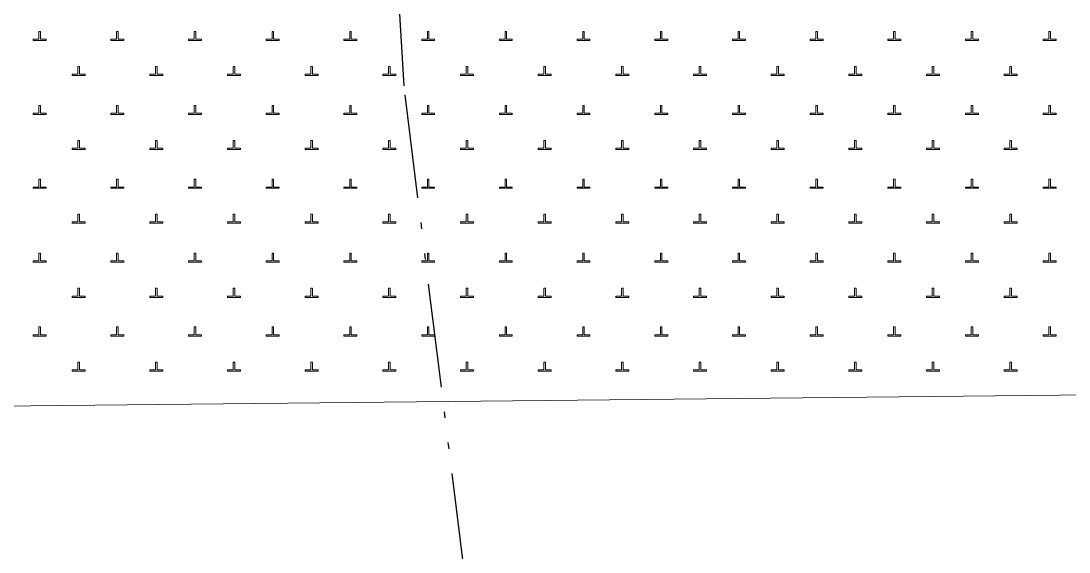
# Model space of a CAD drawing. Header units: metres. Extents: x 550890 to 551618, y 1839259 to 1840146.
# Drawn here: x 551469.17 to 551509.64, y 1839863.4 to 1839883.9 of the extents above; entities that cross this region are included whole.
import ezdxf

# ---------------------------------------------------------------- set-up
doc = ezdxf.new("R2010")
doc.units = ezdxf.units.M
doc.header["$LTSCALE"] = 0.8
doc.linetypes.add('DASH_DOUBLE_DOT', pattern=[9.2, 5, -1.2, 0.3, -1.2, 0.3, -1.2])
for name, color, linetype, lineweight in [('10', 7, 'Continuous', 13), ('19', 7, 'Continuous', 13), ('2', 7, 'DASH_DOUBLE_DOT', 25)]:
    doc.layers.add(name, color=color, linetype=linetype, lineweight=lineweight)

msp = doc.modelspace()

# ---------------------------------------------------------------- linework, layer by layer
at = {"layer": '10'}
msp.add_line((551403.77, 1839868.35), (551536.48, 1839869.75), dxfattribs=at)
at = {"layer": '19'}
for points in [[(551469.64, 1839883.14), (551470.14, 1839883.14), (551470.14, 1839883.19), (551469.92, 1839883.19), (551469.92, 1839883.49), (551469.86, 1839883.49), (551469.86, 1839883.19), (551469.64, 1839883.19)], [(551472.64, 1839883.14), (551473.14, 1839883.14), (551473.14, 1839883.19), (551472.92, 1839883.19), (551472.92, 1839883.49), (551472.86, 1839883.49), (551472.86, 1839883.19), (551472.64, 1839883.19)], [(551475.64, 1839883.14), (551476.14, 1839883.14), (551476.14, 1839883.19), (551475.92, 1839883.19), (551475.92, 1839883.49), (551475.86, 1839883.49), (551475.86, 1839883.19), (551475.64, 1839883.19)], [(551478.64, 1839883.14), (551479.14, 1839883.14), (551479.14, 1839883.19), (551478.92, 1839883.19), (551478.92, 1839883.49), (551478.86, 1839883.49), (551478.86, 1839883.19), (551478.64, 1839883.19)], [(551481.64, 1839883.14), (551482.14, 1839883.14), (551482.14, 1839883.19), (551481.92, 1839883.19), (551481.92, 1839883.49), (551481.86, 1839883.49), (551481.86, 1839883.19), (551481.64, 1839883.19)], [(551484.64, 1839883.14), (551485.14, 1839883.14), (551485.14, 1839883.19), (551484.92, 1839883.19), (551484.92, 1839883.49), (551484.86, 1839883.49), (551484.86, 1839883.19), (551484.64, 1839883.19)], [(551487.64, 1839883.14), (551488.14, 1839883.14), (551488.14, 1839883.19), (551487.92, 1839883.19), (551487.92, 1839883.49), (551487.86, 1839883.49), (551487.86, 1839883.19), (551487.64, 1839883.19)], [(551490.64, 1839883.14), (551491.14, 1839883.14), (551491.14, 1839883.19), (551490.92, 1839883.19), (551490.92, 1839883.49), (551490.86, 1839883.49), (551490.86, 1839883.19), (551490.64, 1839883.19)], [(551493.64, 1839883.14), (551494.14, 1839883.14), (551494.14, 1839883.19), (551493.92, 1839883.19), (551493.92, 1839883.49), (551493.86, 1839883.49), (551493.86, 1839883.19), (551493.64, 1839883.19)], [(551496.64, 1839883.14), (551497.14, 1839883.14), (551497.14, 1839883.19), (551496.92, 1839883.19), (551496.92, 1839883.49), (551496.86, 1839883.49), (551496.86, 1839883.19), (551496.64, 1839883.19)], [(551499.64, 1839883.14), (551500.14, 1839883.14), (551500.14, 1839883.19), (551499.92, 1839883.19), (551499.92, 1839883.49), (551499.86, 1839883.49), (551499.86, 1839883.19), (551499.64, 1839883.19)], [(551502.64, 1839883.14), (551503.14, 1839883.14), (551503.14, 1839883.19), (551502.92, 1839883.19), (551502.92, 1839883.49), (551502.86, 1839883.49), (551502.86, 1839883.19), (551502.64, 1839883.19)], [(551505.64, 1839883.14), (551506.14, 1839883.14), (551506.14, 1839883.19), (551505.92, 1839883.19), (551505.92, 1839883.49), (551505.86, 1839883.49), (551505.86, 1839883.19), (551505.64, 1839883.19)], [(551508.64, 1839883.14), (551509.14, 1839883.14), (551509.14, 1839883.19), (551508.92, 1839883.19), (551508.92, 1839883.49), (551508.86, 1839883.49), (551508.86, 1839883.19), (551508.64, 1839883.19)], [(551471.14, 1839881.79), (551471.64, 1839881.79), (551471.64, 1839881.84), (551471.42, 1839881.84), (551471.42, 1839882.14), (551471.36, 1839882.14), (551471.36, 1839881.84), (551471.14, 1839881.84)], [(551474.14, 1839881.79), (551474.64, 1839881.79), (551474.64, 1839881.84), (551474.42, 1839881.84), (551474.42, 1839882.14), (551474.36, 1839882.14), (551474.36, 1839881.84), (551474.14, 1839881.84)], [(551477.14, 1839881.79), (551477.64, 1839881.79), (551477.64, 1839881.84), (551477.42, 1839881.84), (551477.42, 1839882.14), (551477.36, 1839882.14), (551477.36, 1839881.84), (551477.14, 1839881.84)], [(551480.14, 1839881.79), (551480.64, 1839881.79), (551480.64, 1839881.84), (551480.42, 1839881.84), (551480.42, 1839882.14), (551480.36, 1839882.14), (551480.36, 1839881.84), (551480.14, 1839881.84)], [(551483.14, 1839881.79), (551483.64, 1839881.79), (551483.64, 1839881.84), (551483.42, 1839881.84), (551483.42, 1839882.14), (551483.36, 1839882.14), (551483.36, 1839881.84), (551483.14, 1839881.84)], [(551486.14, 1839881.79), (551486.64, 1839881.79), (551486.64, 1839881.84), (551486.42, 1839881.84), (551486.42, 1839882.14), (551486.36, 1839882.14), (551486.36, 1839881.84), (551486.14, 1839881.84)], [(551489.14, 1839881.79), (551489.64, 1839881.79), (551489.64, 1839881.84), (551489.42, 1839881.84), (551489.42, 1839882.14), (551489.36, 1839882.14), (551489.36, 1839881.84), (551489.14, 1839881.84)], [(551492.14, 1839881.79), (551492.64, 1839881.79), (551492.64, 1839881.84), (551492.42, 1839881.84), (551492.42, 1839882.14), (551492.36, 1839882.14), (551492.36, 1839881.84), (551492.14, 1839881.84)], [(551495.14, 1839881.79), (551495.64, 1839881.79), (551495.64, 1839881.84), (551495.42, 1839881.84), (551495.42, 1839882.14), (551495.36, 1839882.14), (551495.36, 1839881.84), (551495.14, 1839881.84)], [(551498.14, 1839881.79), (551498.64, 1839881.79), (551498.64, 1839881.84), (551498.42, 1839881.84), (551498.42, 1839882.14), (551498.36, 1839882.14), (551498.36, 1839881.84), (551498.14, 1839881.84)], [(551501.14, 1839881.79), (551501.64, 1839881.79), (551501.64, 1839881.84), (551501.42, 1839881.84), (551501.42, 1839882.14), (551501.36, 1839882.14), (551501.36, 1839881.84), (551501.14, 1839881.84)], [(551504.14, 1839881.79), (551504.64, 1839881.79), (551504.64, 1839881.84), (551504.42, 1839881.84), (551504.42, 1839882.14), (551504.36, 1839882.14), (551504.36, 1839881.84), (551504.14, 1839881.84)], [(551507.14, 1839881.79), (551507.64, 1839881.79), (551507.64, 1839881.84), (551507.42, 1839881.84), (551507.42, 1839882.14), (551507.36, 1839882.14), (551507.36, 1839881.84), (551507.14, 1839881.84)], [(551469.64, 1839880.29), (551470.14, 1839880.29), (551470.14, 1839880.34), (551469.92, 1839880.34), (551469.92, 1839880.64), (551469.86, 1839880.64), (551469.86, 1839880.34), (551469.64, 1839880.34)], [(551472.64, 1839880.29), (551473.14, 1839880.29), (551473.14, 1839880.34), (551472.92, 1839880.34), (551472.92, 1839880.64), (551472.86, 1839880.64), (551472.86, 1839880.34), (551472.64, 1839880.34)], [(551475.64, 1839880.29), (551476.14, 1839880.29), (551476.14, 1839880.34), (551475.92, 1839880.34), (551475.92, 1839880.64), (551475.86, 1839880.64), (551475.86, 1839880.34), (551475.64, 1839880.34)], [(551478.64, 1839880.29), (551479.14, 1839880.29), (551479.14, 1839880.34), (551478.92, 1839880.34), (551478.92, 1839880.64), (551478.86, 1839880.64), (551478.86, 1839880.34), (551478.64, 1839880.34)], [(551481.64, 1839880.29), (551482.14, 1839880.29), (551482.14, 1839880.34), (551481.92, 1839880.34), (551481.92, 1839880.64), (551481.86, 1839880.64), (551481.86, 1839880.34), (551481.64, 1839880.34)], [(551484.64, 1839880.29), (551485.14, 1839880.29), (551485.14, 1839880.34), (551484.92, 1839880.34), (551484.92, 1839880.64), (551484.86, 1839880.64), (551484.86, 1839880.34), (551484.64, 1839880.34)], [(551487.64, 1839880.29), (551488.14, 1839880.29), (551488.14, 1839880.34), (551487.92, 1839880.34), (551487.92, 1839880.64), (551487.86, 1839880.64), (551487.86, 1839880.34), (551487.64, 1839880.34)], [(551490.64, 1839880.29), (551491.14, 1839880.29), (551491.14, 1839880.34), (551490.92, 1839880.34), (551490.92, 1839880.64), (551490.86, 1839880.64), (551490.86, 1839880.34), (551490.64, 1839880.34)], [(551493.64, 1839880.29), (551494.14, 1839880.29), (551494.14, 1839880.34), (551493.92, 1839880.34), (551493.92, 1839880.64), (551493.86, 1839880.64), (551493.86, 1839880.34), (551493.64, 1839880.34)], [(551496.64, 1839880.29), (551497.14, 1839880.29), (551497.14, 1839880.34), (551496.92, 1839880.34), (551496.92, 1839880.64), (551496.86, 1839880.64), (551496.86, 1839880.34), (551496.64, 1839880.34)], [(551499.64, 1839880.29), (551500.14, 1839880.29), (551500.14, 1839880.34), (551499.92, 1839880.34), (551499.92, 1839880.64), (551499.86, 1839880.64), (551499.86, 1839880.34), (551499.64, 1839880.34)], [(551502.64, 1839880.29), (551503.14, 1839880.29), (551503.14, 1839880.34), (551502.92, 1839880.34), (551502.92, 1839880.64), (551502.86, 1839880.64), (551502.86, 1839880.34), (551502.64, 1839880.34)], [(551505.64, 1839880.29), (551506.14, 1839880.29), (551506.14, 1839880.34), (551505.92, 1839880.34), (551505.92, 1839880.64), (551505.86, 1839880.64), (551505.86, 1839880.34), (551505.64, 1839880.34)], [(551508.64, 1839880.29), (551509.14, 1839880.29), (551509.14, 1839880.34), (551508.92, 1839880.34), (551508.92, 1839880.64), (551508.86, 1839880.64), (551508.86, 1839880.34), (551508.64, 1839880.34)], [(551471.14, 1839878.94), (551471.64, 1839878.94), (551471.64, 1839878.99), (551471.42, 1839878.99), (551471.42, 1839879.29), (551471.36, 1839879.29), (551471.36, 1839878.99), (551471.14, 1839878.99)], [(551474.14, 1839878.94), (551474.64, 1839878.94), (551474.64, 1839878.99), (551474.42, 1839878.99), (551474.42, 1839879.29), (551474.36, 1839879.29), (551474.36, 1839878.99), (551474.14, 1839878.99)], [(551477.14, 1839878.94), (551477.64, 1839878.94), (551477.64, 1839878.99), (551477.42, 1839878.99), (551477.42, 1839879.29), (551477.36, 1839879.29), (551477.36, 1839878.99), (551477.14, 1839878.99)], [(551480.14, 1839878.94), (551480.64, 1839878.94), (551480.64, 1839878.99), (551480.42, 1839878.99), (551480.42, 1839879.29), (551480.36, 1839879.29), (551480.36, 1839878.99), (551480.14, 1839878.99)], [(551483.14, 1839878.94), (551483.64, 1839878.94), (551483.64, 1839878.99), (551483.42, 1839878.99), (551483.42, 1839879.29), (551483.36, 1839879.29), (551483.36, 1839878.99), (551483.14, 1839878.99)], [(551486.14, 1839878.94), (551486.64, 1839878.94), (551486.64, 1839878.99), (551486.42, 1839878.99), (551486.42, 1839879.29), (551486.36, 1839879.29), (551486.36, 1839878.99), (551486.14, 1839878.99)], [(551489.14, 1839878.94), (551489.64, 1839878.94), (551489.64, 1839878.99), (551489.42, 1839878.99), (551489.42, 1839879.29), (551489.36, 1839879.29), (551489.36, 1839878.99), (551489.14, 1839878.99)], [(551492.14, 1839878.94), (551492.64, 1839878.94), (551492.64, 1839878.99), (551492.42, 1839878.99), (551492.42, 1839879.29), (551492.36, 1839879.29), (551492.36, 1839878.99), (551492.14, 1839878.99)], [(551495.14, 1839878.94), (551495.64, 1839878.94), (551495.64, 1839878.99), (551495.42, 1839878.99), (551495.42, 1839879.29), (551495.36, 1839879.29), (551495.36, 1839878.99), (551495.14, 1839878.99)], [(551498.14, 1839878.94), (551498.64, 1839878.94), (551498.64, 1839878.99), (551498.42, 1839878.99), (551498.42, 1839879.29), (551498.36, 1839879.29), (551498.36, 1839878.99), (551498.14, 1839878.99)], [(551501.14, 1839878.94), (551501.64, 1839878.94), (551501.64, 1839878.99), (551501.42, 1839878.99), (551501.42, 1839879.29), (551501.36, 1839879.29), (551501.36, 1839878.99), (551501.14, 1839878.99)], [(551504.14, 1839878.94), (551504.64, 1839878.94), (551504.64, 1839878.99), (551504.42, 1839878.99), (551504.42, 1839879.29), (551504.36, 1839879.29), (551504.36, 1839878.99), (551504.14, 1839878.99)], [(551507.14, 1839878.94), (551507.64, 1839878.94), (551507.64, 1839878.99), (551507.42, 1839878.99), (551507.42, 1839879.29), (551507.36, 1839879.29), (551507.36, 1839878.99), (551507.14, 1839878.99)], [(551469.64, 1839877.44), (551470.14, 1839877.44), (551470.14, 1839877.49), (551469.92, 1839877.49), (551469.92, 1839877.79), (551469.86, 1839877.79), (551469.86, 1839877.49), (551469.64, 1839877.49)], [(551472.64, 1839877.44), (551473.14, 1839877.44), (551473.14, 1839877.49), (551472.92, 1839877.49), (551472.92, 1839877.79), (551472.86, 1839877.79), (551472.86, 1839877.49), (551472.64, 1839877.49)], [(551475.64, 1839877.44), (551476.14, 1839877.44), (551476.14, 1839877.49), (551475.92, 1839877.49), (551475.92, 1839877.79), (551475.86, 1839877.79), (551475.86, 1839877.49), (551475.64, 1839877.49)], [(551478.64, 1839877.44), (551479.14, 1839877.44), (551479.14, 1839877.49), (551478.92, 1839877.49), (551478.92, 1839877.79), (551478.86, 1839877.79), (551478.86, 1839877.49), (551478.64, 1839877.49)], [(551481.64, 1839877.44), (551482.14, 1839877.44), (551482.14, 1839877.49), (551481.92, 1839877.49), (551481.92, 1839877.79), (551481.86, 1839877.79), (551481.86, 1839877.49), (551481.64, 1839877.49)], [(551484.64, 1839877.44), (551485.14, 1839877.44), (551485.14, 1839877.49), (551484.92, 1839877.49), (551484.92, 1839877.79), (551484.86, 1839877.79), (551484.86, 1839877.49), (551484.64, 1839877.49)], [(551487.64, 1839877.44), (551488.14, 1839877.44), (551488.14, 1839877.49), (551487.92, 1839877.49), (551487.92, 1839877.79), (551487.86, 1839877.79), (551487.86, 1839877.49), (551487.64, 1839877.49)], [(551490.64, 1839877.44), (551491.14, 1839877.44), (551491.14, 1839877.49), (551490.92, 1839877.49), (551490.92, 1839877.79), (551490.86, 1839877.79), (551490.86, 1839877.49), (551490.64, 1839877.49)], [(551493.64, 1839877.44), (551494.14, 1839877.44), (551494.14, 1839877.49), (551493.92, 1839877.49), (551493.92, 1839877.79), (551493.86, 1839877.79), (551493.86, 1839877.49), (551493.64, 1839877.49)], [(551496.64, 1839877.44), (551497.14, 1839877.44), (551497.14, 1839877.49), (551496.92, 1839877.49), (551496.92, 1839877.79), (551496.86, 1839877.79), (551496.86, 1839877.49), (551496.64, 1839877.49)], [(551499.64, 1839877.44), (551500.14, 1839877.44), (551500.14, 1839877.49), (551499.92, 1839877.49), (551499.92, 1839877.79), (551499.86, 1839877.79), (551499.86, 1839877.49), (551499.64, 1839877.49)], [(551502.64, 1839877.44), (551503.14, 1839877.44), (551503.14, 1839877.49), (551502.92, 1839877.49), (551502.92, 1839877.79), (551502.86, 1839877.79), (551502.86, 1839877.49), (551502.64, 1839877.49)], [(551505.64, 1839877.44), (551506.14, 1839877.44), (551506.14, 1839877.49), (551505.92, 1839877.49), (551505.92, 1839877.79), (551505.86, 1839877.79), (551505.86, 1839877.49), (551505.64, 1839877.49)], [(551508.64, 1839877.44), (551509.14, 1839877.44), (551509.14, 1839877.49), (551508.92, 1839877.49), (551508.92, 1839877.79), (551508.86, 1839877.79), (551508.86, 1839877.49), (551508.64, 1839877.49)], [(551471.14, 1839876.09), (551471.64, 1839876.09), (551471.64, 1839876.14), (551471.42, 1839876.14), (551471.42, 1839876.44), (551471.36, 1839876.44), (551471.36, 1839876.14), (551471.14, 1839876.14)], [(551474.14, 1839876.09), (551474.64, 1839876.09), (551474.64, 1839876.14), (551474.42, 1839876.14), (551474.42, 1839876.44), (551474.36, 1839876.44), (551474.36, 1839876.14), (551474.14, 1839876.14)], [(551477.14, 1839876.09), (551477.64, 1839876.09), (551477.64, 1839876.14), (551477.42, 1839876.14), (551477.42, 1839876.44), (551477.36, 1839876.44), (551477.36, 1839876.14), (551477.14, 1839876.14)], [(551480.14, 1839876.09), (551480.64, 1839876.09), (551480.64, 1839876.14), (551480.42, 1839876.14), (551480.42, 1839876.44), (551480.36, 1839876.44), (551480.36, 1839876.14), (551480.14, 1839876.14)], [(551483.14, 1839876.09), (551483.64, 1839876.09), (551483.64, 1839876.14), (551483.42, 1839876.14), (551483.42, 1839876.44), (551483.36, 1839876.44), (551483.36, 1839876.14), (551483.14, 1839876.14)], [(551486.14, 1839876.09), (551486.64, 1839876.09), (551486.64, 1839876.14), (551486.42, 1839876.14), (551486.42, 1839876.44), (551486.36, 1839876.44), (551486.36, 1839876.14), (551486.14, 1839876.14)], [(551489.14, 1839876.09), (551489.64, 1839876.09), (551489.64, 1839876.14), (551489.42, 1839876.14), (551489.42, 1839876.44), (551489.36, 1839876.44), (551489.36, 1839876.14), (551489.14, 1839876.14)], [(551492.14, 1839876.09), (551492.64, 1839876.09), (551492.64, 1839876.14), (551492.42, 1839876.14), (551492.42, 1839876.44), (551492.36, 1839876.44), (551492.36, 1839876.14), (551492.14, 1839876.14)], [(551495.14, 1839876.09), (551495.64, 1839876.09), (551495.64, 1839876.14), (551495.42, 1839876.14), (551495.42, 1839876.44), (551495.36, 1839876.44), (551495.36, 1839876.14), (551495.14, 1839876.14)], [(551498.14, 1839876.09), (551498.64, 1839876.09), (551498.64, 1839876.14), (551498.42, 1839876.14), (551498.42, 1839876.44), (551498.36, 1839876.44), (551498.36, 1839876.14), (551498.14, 1839876.14)], [(551501.14, 1839876.09), (551501.64, 1839876.09), (551501.64, 1839876.14), (551501.42, 1839876.14), (551501.42, 1839876.44), (551501.36, 1839876.44), (551501.36, 1839876.14), (551501.14, 1839876.14)], [(551504.14, 1839876.09), (551504.64, 1839876.09), (551504.64, 1839876.14), (551504.42, 1839876.14), (551504.42, 1839876.44), (551504.36, 1839876.44), (551504.36, 1839876.14), (551504.14, 1839876.14)], [(551507.14, 1839876.09), (551507.64, 1839876.09), (551507.64, 1839876.14), (551507.42, 1839876.14), (551507.42, 1839876.44), (551507.36, 1839876.44), (551507.36, 1839876.14), (551507.14, 1839876.14)], [(551469.64, 1839874.59), (551470.14, 1839874.59), (551470.14, 1839874.64), (551469.92, 1839874.64), (551469.92, 1839874.94), (551469.86, 1839874.94), (551469.86, 1839874.64), (551469.64, 1839874.64)], [(551472.64, 1839874.59), (551473.14, 1839874.59), (551473.14, 1839874.64), (551472.92, 1839874.64), (551472.92, 1839874.94), (551472.86, 1839874.94), (551472.86, 1839874.64), (551472.64, 1839874.64)], [(551475.64, 1839874.59), (551476.14, 1839874.59), (551476.14, 1839874.64), (551475.92, 1839874.64), (551475.92, 1839874.94), (551475.86, 1839874.94), (551475.86, 1839874.64), (551475.64, 1839874.64)], [(551478.64, 1839874.59), (551479.14, 1839874.59), (551479.14, 1839874.64), (551478.92, 1839874.64), (551478.92, 1839874.94), (551478.86, 1839874.94), (551478.86, 1839874.64), (551478.64, 1839874.64)], [(551481.64, 1839874.59), (551482.14, 1839874.59), (551482.14, 1839874.64), (551481.92, 1839874.64), (551481.92, 1839874.94), (551481.86, 1839874.94), (551481.86, 1839874.64), (551481.64, 1839874.64)], [(551484.64, 1839874.59), (551485.14, 1839874.59), (551485.14, 1839874.64), (551484.92, 1839874.64), (551484.92, 1839874.94), (551484.86, 1839874.94), (551484.86, 1839874.64), (551484.64, 1839874.64)], [(551487.64, 1839874.59), (551488.14, 1839874.59), (551488.14, 1839874.64), (551487.92, 1839874.64), (551487.92, 1839874.94), (551487.86, 1839874.94), (551487.86, 1839874.64), (551487.64, 1839874.64)], [(551490.64, 1839874.59), (551491.14, 1839874.59), (551491.14, 1839874.64), (551490.92, 1839874.64), (551490.92, 1839874.94), (551490.86, 1839874.94), (551490.86, 1839874.64), (551490.64, 1839874.64)], [(551493.64, 1839874.59), (551494.14, 1839874.59), (551494.14, 1839874.64), (551493.92, 1839874.64), (551493.92, 1839874.94), (551493.86, 1839874.94), (551493.86, 1839874.64), (551493.64, 1839874.64)], [(551496.64, 1839874.59), (551497.14, 1839874.59), (551497.14, 1839874.64), (551496.92, 1839874.64), (551496.92, 1839874.94), (551496.86, 1839874.94), (551496.86, 1839874.64), (551496.64, 1839874.64)], [(551499.64, 1839874.59), (551500.14, 1839874.59), (551500.14, 1839874.64), (551499.92, 1839874.64), (551499.92, 1839874.94), (551499.86, 1839874.94), (551499.86, 1839874.64), (551499.64, 1839874.64)], [(551502.64, 1839874.59), (551503.14, 1839874.59), (551503.14, 1839874.64), (551502.92, 1839874.64), (551502.92, 1839874.94), (551502.86, 1839874.94), (551502.86, 1839874.64), (551502.64, 1839874.64)], [(551505.64, 1839874.59), (551506.14, 1839874.59), (551506.14, 1839874.64), (551505.92, 1839874.64), (551505.92, 1839874.94), (551505.86, 1839874.94), (551505.86, 1839874.64), (551505.64, 1839874.64)], [(551508.64, 1839874.59), (551509.14, 1839874.59), (551509.14, 1839874.64), (551508.92, 1839874.64), (551508.92, 1839874.94), (551508.86, 1839874.94), (551508.86, 1839874.64), (551508.64, 1839874.64)], [(551471.14, 1839873.23), (551471.64, 1839873.23), (551471.64, 1839873.28), (551471.42, 1839873.28), (551471.42, 1839873.59), (551471.36, 1839873.59), (551471.36, 1839873.28), (551471.14, 1839873.28)], [(551474.14, 1839873.23), (551474.64, 1839873.23), (551474.64, 1839873.28), (551474.42, 1839873.28), (551474.42, 1839873.59), (551474.36, 1839873.59), (551474.36, 1839873.28), (551474.14, 1839873.28)], [(551477.14, 1839873.23), (551477.64, 1839873.23), (551477.64, 1839873.28), (551477.42, 1839873.28), (551477.42, 1839873.59), (551477.36, 1839873.59), (551477.36, 1839873.28), (551477.14, 1839873.28)], [(551480.14, 1839873.23), (551480.64, 1839873.23), (551480.64, 1839873.28), (551480.42, 1839873.28), (551480.42, 1839873.59), (551480.36, 1839873.59), (551480.36, 1839873.28), (551480.14, 1839873.28)], [(551483.14, 1839873.23), (551483.64, 1839873.23), (551483.64, 1839873.28), (551483.42, 1839873.28), (551483.42, 1839873.59), (551483.36, 1839873.59), (551483.36, 1839873.28), (551483.14, 1839873.28)], [(551486.14, 1839873.23), (551486.64, 1839873.23), (551486.64, 1839873.28), (551486.42, 1839873.28), (551486.42, 1839873.59), (551486.36, 1839873.59), (551486.36, 1839873.28), (551486.14, 1839873.28)], [(551489.14, 1839873.23), (551489.64, 1839873.23), (551489.64, 1839873.28), (551489.42, 1839873.28), (551489.42, 1839873.59), (551489.36, 1839873.59), (551489.36, 1839873.28), (551489.14, 1839873.28)], [(551492.14, 1839873.23), (551492.64, 1839873.23), (551492.64, 1839873.28), (551492.42, 1839873.28), (551492.42, 1839873.59), (551492.36, 1839873.59), (551492.36, 1839873.28), (551492.14, 1839873.28)], [(551495.14, 1839873.23), (551495.64, 1839873.23), (551495.64, 1839873.28), (551495.42, 1839873.28), (551495.42, 1839873.59), (551495.36, 1839873.59), (551495.36, 1839873.28), (551495.14, 1839873.28)], [(551498.14, 1839873.23), (551498.64, 1839873.23), (551498.64, 1839873.28), (551498.42, 1839873.28), (551498.42, 1839873.59), (551498.36, 1839873.59), (551498.36, 1839873.28), (551498.14, 1839873.28)], [(551501.14, 1839873.23), (551501.64, 1839873.23), (551501.64, 1839873.28), (551501.42, 1839873.28), (551501.42, 1839873.59), (551501.36, 1839873.59), (551501.36, 1839873.28), (551501.14, 1839873.28)], [(551504.14, 1839873.23), (551504.64, 1839873.23), (551504.64, 1839873.28), (551504.42, 1839873.28), (551504.42, 1839873.59), (551504.36, 1839873.59), (551504.36, 1839873.28), (551504.14, 1839873.28)], [(551507.14, 1839873.23), (551507.64, 1839873.23), (551507.64, 1839873.28), (551507.42, 1839873.28), (551507.42, 1839873.59), (551507.36, 1839873.59), (551507.36, 1839873.28), (551507.14, 1839873.28)], [(551469.64, 1839871.73), (551470.14, 1839871.73), (551470.14, 1839871.78), (551469.92, 1839871.78), (551469.92, 1839872.09), (551469.86, 1839872.09), (551469.86, 1839871.78), (551469.64, 1839871.78)], [(551472.64, 1839871.73), (551473.14, 1839871.73), (551473.14, 1839871.78), (551472.92, 1839871.78), (551472.92, 1839872.09), (551472.86, 1839872.09), (551472.86, 1839871.78), (551472.64, 1839871.78)], [(551475.64, 1839871.73), (551476.14, 1839871.73), (551476.14, 1839871.78), (551475.92, 1839871.78), (551475.92, 1839872.09), (551475.86, 1839872.09), (551475.86, 1839871.78), (551475.64, 1839871.78)], [(551478.64, 1839871.73), (551479.14, 1839871.73), (551479.14, 1839871.78), (551478.92, 1839871.78), (551478.92, 1839872.09), (551478.86, 1839872.09), (551478.86, 1839871.78), (551478.64, 1839871.78)], [(551481.64, 1839871.73), (551482.14, 1839871.73), (551482.14, 1839871.78), (551481.92, 1839871.78), (551481.92, 1839872.09), (551481.86, 1839872.09), (551481.86, 1839871.78), (551481.64, 1839871.78)], [(551484.64, 1839871.73), (551485.14, 1839871.73), (551485.14, 1839871.78), (551484.92, 1839871.78), (551484.92, 1839872.09), (551484.86, 1839872.09), (551484.86, 1839871.78), (551484.64, 1839871.78)], [(551487.64, 1839871.73), (551488.14, 1839871.73), (551488.14, 1839871.78), (551487.92, 1839871.78), (551487.92, 1839872.09), (551487.86, 1839872.09), (551487.86, 1839871.78), (551487.64, 1839871.78)], [(551490.64, 1839871.73), (551491.14, 1839871.73), (551491.14, 1839871.78), (551490.92, 1839871.78), (551490.92, 1839872.09), (551490.86, 1839872.09), (551490.86, 1839871.78), (551490.64, 1839871.78)], [(551493.64, 1839871.73), (551494.14, 1839871.73), (551494.14, 1839871.78), (551493.92, 1839871.78), (551493.92, 1839872.09), (551493.86, 1839872.09), (551493.86, 1839871.78), (551493.64, 1839871.78)], [(551496.64, 1839871.73), (551497.14, 1839871.73), (551497.14, 1839871.78), (551496.92, 1839871.78), (551496.92, 1839872.09), (551496.86, 1839872.09), (551496.86, 1839871.78), (551496.64, 1839871.78)], [(551499.64, 1839871.73), (551500.14, 1839871.73), (551500.14, 1839871.78), (551499.92, 1839871.78), (551499.92, 1839872.09), (551499.86, 1839872.09), (551499.86, 1839871.78), (551499.64, 1839871.78)], [(551502.64, 1839871.73), (551503.14, 1839871.73), (551503.14, 1839871.78), (551502.92, 1839871.78), (551502.92, 1839872.09), (551502.86, 1839872.09), (551502.86, 1839871.78), (551502.64, 1839871.78)], [(551505.64, 1839871.73), (551506.14, 1839871.73), (551506.14, 1839871.78), (551505.92, 1839871.78), (551505.92, 1839872.09), (551505.86, 1839872.09), (551505.86, 1839871.78), (551505.64, 1839871.78)], [(551508.64, 1839871.73), (551509.14, 1839871.73), (551509.14, 1839871.78), (551508.92, 1839871.78), (551508.92, 1839872.09), (551508.86, 1839872.09), (551508.86, 1839871.78), (551508.64, 1839871.78)], [(551471.14, 1839870.38), (551471.64, 1839870.38), (551471.64, 1839870.43), (551471.42, 1839870.43), (551471.42, 1839870.73), (551471.36, 1839870.73), (551471.36, 1839870.43), (551471.14, 1839870.43)], [(551474.14, 1839870.38), (551474.64, 1839870.38), (551474.64, 1839870.43), (551474.42, 1839870.43), (551474.42, 1839870.73), (551474.36, 1839870.73), (551474.36, 1839870.43), (551474.14, 1839870.43)], [(551477.14, 1839870.38), (551477.64, 1839870.38), (551477.64, 1839870.43), (551477.42, 1839870.43), (551477.42, 1839870.73), (551477.36, 1839870.73), (551477.36, 1839870.43), (551477.14, 1839870.43)], [(551480.14, 1839870.38), (551480.64, 1839870.38), (551480.64, 1839870.43), (551480.42, 1839870.43), (551480.42, 1839870.73), (551480.36, 1839870.73), (551480.36, 1839870.43), (551480.14, 1839870.43)], [(551483.14, 1839870.38), (551483.64, 1839870.38), (551483.64, 1839870.43), (551483.42, 1839870.43), (551483.42, 1839870.73), (551483.36, 1839870.73), (551483.36, 1839870.43), (551483.14, 1839870.43)], [(551486.14, 1839870.38), (551486.64, 1839870.38), (551486.64, 1839870.43), (551486.42, 1839870.43), (551486.42, 1839870.73), (551486.36, 1839870.73), (551486.36, 1839870.43), (551486.14, 1839870.43)], [(551489.14, 1839870.38), (551489.64, 1839870.38), (551489.64, 1839870.43), (551489.42, 1839870.43), (551489.42, 1839870.73), (551489.36, 1839870.73), (551489.36, 1839870.43), (551489.14, 1839870.43)], [(551492.14, 1839870.38), (551492.64, 1839870.38), (551492.64, 1839870.43), (551492.42, 1839870.43), (551492.42, 1839870.73), (551492.36, 1839870.73), (551492.36, 1839870.43), (551492.14, 1839870.43)], [(551495.14, 1839870.38), (551495.64, 1839870.38), (551495.64, 1839870.43), (551495.42, 1839870.43), (551495.42, 1839870.73), (551495.36, 1839870.73), (551495.36, 1839870.43), (551495.14, 1839870.43)], [(551498.14, 1839870.38), (551498.64, 1839870.38), (551498.64, 1839870.43), (551498.42, 1839870.43), (551498.42, 1839870.73), (551498.36, 1839870.73), (551498.36, 1839870.43), (551498.14, 1839870.43)], [(551501.14, 1839870.38), (551501.64, 1839870.38), (551501.64, 1839870.43), (551501.42, 1839870.43), (551501.42, 1839870.73), (551501.36, 1839870.73), (551501.36, 1839870.43), (551501.14, 1839870.43)], [(551504.14, 1839870.38), (551504.64, 1839870.38), (551504.64, 1839870.43), (551504.42, 1839870.43), (551504.42, 1839870.73), (551504.36, 1839870.73), (551504.36, 1839870.43), (551504.14, 1839870.43)], [(551507.14, 1839870.38), (551507.64, 1839870.38), (551507.64, 1839870.43), (551507.42, 1839870.43), (551507.42, 1839870.73), (551507.36, 1839870.73), (551507.36, 1839870.43), (551507.14, 1839870.43)]]:
    msp.add_lwpolyline(points, close=True, dxfattribs=at)
at = {"layer": '2'}
msp.add_lwpolyline([(551493.35, 1839663.31), (551491.72, 1839678.58), (551490.67, 1839729.38), (551487.11, 1839775.71), (551484.86, 1839816.34), (551487.21, 1839855.16), (551483.96, 1839881.4), (551483.12, 1839895.9), (551476.28, 1839931.28), (551478.92, 1839948.79), (551477.31, 1840013.65), (551475.85, 1840040.3), (551469.41, 1840069.94)], dxfattribs=at)

doc.saveas('drawing.dxf')
